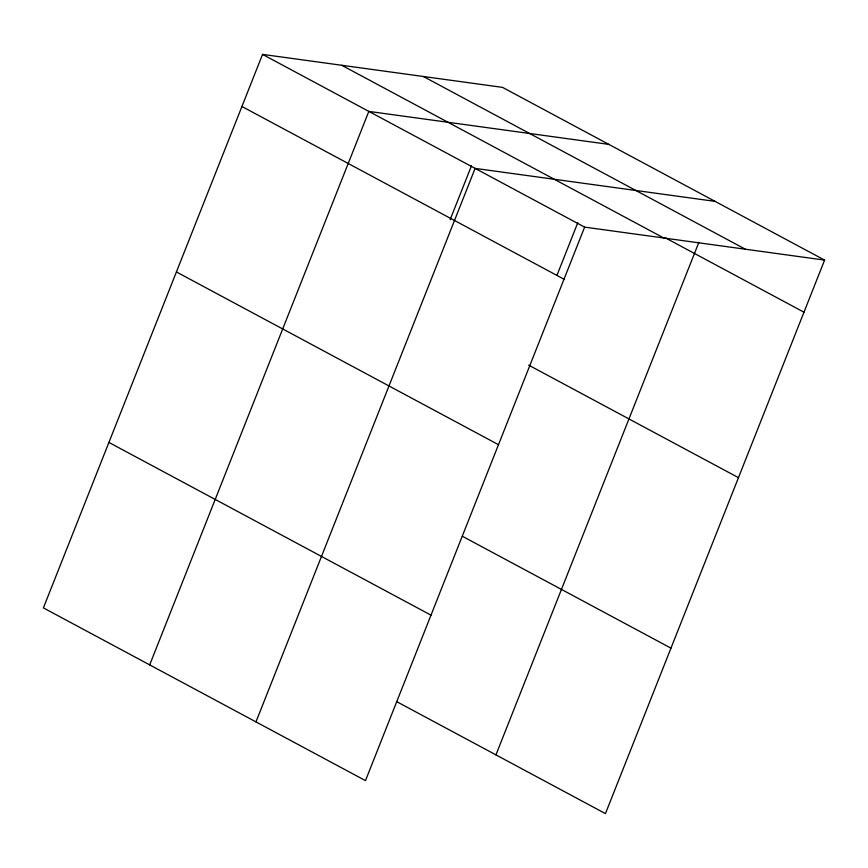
<?xml version="1.0" encoding="UTF-8"?>
<svg xmlns="http://www.w3.org/2000/svg" width="868" height="868" viewBox="0 0 868 868"><rect width="100%" height="100%" fill="white"/><g stroke="black" fill="none" stroke-linecap="round" stroke-linejoin="round"><path stroke-width="1.3" d="M824.6 260.107L502.518 87.375L262.548 54.391L43.4 607.893L365.482 780.625L584.631 227.123L824.6 260.107L605.452 813.609L396.828 701.724M149.687 664.899L368.835 111.397L608.804 144.37M450.134 219.691L471.476 165.788M255.973 721.894L475.121 168.392L715.091 201.376M556.92 275.438L577.762 222.783M495.943 754.878L698.892 242.302M423.334 76.482L745.406 249.224M664.617 237.452L803.974 312.198M341.742 65.274L663.814 238.006M262.548 54.391L584.631 227.123M241.922 106.482L564.005 279.214M528.645 365.135L738.462 477.66M176.41 271.944L498.492 444.687M462.34 536.25L670.964 648.146M108.912 442.43L430.995 615.162"/></g></svg>
